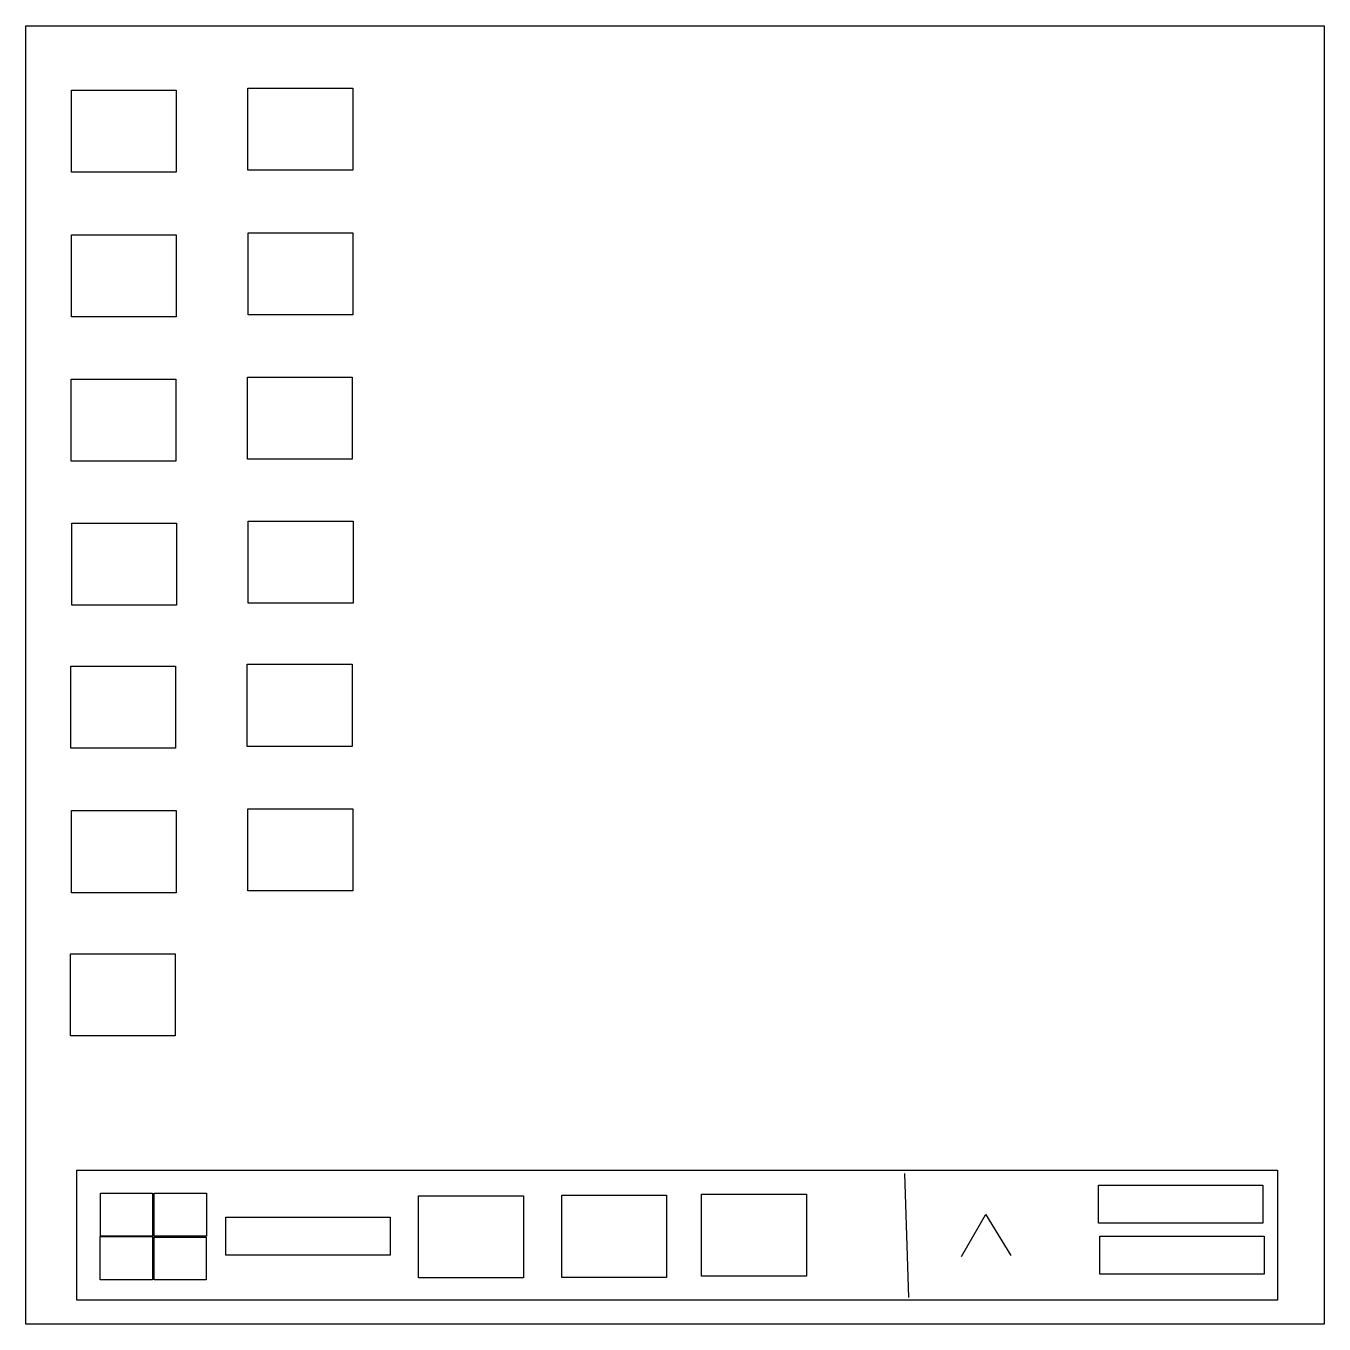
# Model space of a CAD drawing. Extents: x 12 to 237, y 15 to 240.
import ezdxf

# ---------------------------------------------------------------- set-up
doc = ezdxf.new("R2010")
doc.units = 0

msp = doc.modelspace()

# ---------------------------------------------------------------- linework, layer by layer
at = {"layer": 'Layer 1'}
for p, q in [((12.487204, 239.798841), (237.487204, 239.798841)), ((12.487204, 14.798841), (12.487204, 239.798841)), ((237.487204, 239.798841), (237.487204, 14.798841)), ((20.366903, 228.674934), (38.518915, 228.674934)), ((20.366903, 214.440481), (20.366903, 228.674934)), ((38.518915, 228.674934), (38.518915, 214.440481)), ((50.973763, 229.010595), (69.125775, 229.010595)), ((50.973763, 214.776142), (50.973763, 229.010595)), ((69.125775, 229.010595), (69.125775, 214.776142)), ((38.518915, 214.440481), (20.366903, 214.440481)), ((69.125775, 214.776142), (50.973763, 214.776142)), ((20.367994, 203.61475), (38.520006, 203.61475)), ((20.367994, 189.380297), (20.367994, 203.61475)), ((38.520006, 203.61475), (38.520006, 189.380297)), ((50.974854, 203.950413), (69.126866, 203.950413)), ((50.974854, 189.71596), (50.974854, 203.950413)), ((69.126866, 203.950413), (69.126866, 189.71596)), ((38.520006, 189.380297), (20.367994, 189.380297)), ((69.126866, 189.71596), (50.974854, 189.71596)), ((20.294756, 178.584946), (38.446768, 178.584946)), ((20.294756, 164.350493), (20.294756, 178.584946)), ((38.446768, 178.584946), (38.446768, 164.350493)), ((50.901615, 178.920609), (69.053627, 178.920609)), ((50.901615, 164.686156), (50.901615, 178.920609)), ((69.053627, 178.920609), (69.053627, 164.686156)), ((38.446768, 164.350493), (20.294756, 164.350493)), ((69.053627, 164.686156), (50.901615, 164.686156)), ((20.415176, 153.64458), (38.567188, 153.64458)), ((20.415176, 139.410127), (20.415176, 153.64458)), ((38.567188, 153.64458), (38.567188, 139.410127)), ((51.022034, 153.98024), (69.174046, 153.98024)), ((51.022034, 139.745787), (51.022034, 153.98024)), ((69.174046, 153.98024), (69.174046, 139.745787)), ((69.174046, 139.745787), (51.022034, 139.745787)), ((38.567188, 139.410127), (20.415176, 139.410127)), ((20.251274, 128.82294), (38.403286, 128.82294)), ((20.251274, 114.588487), (20.251274, 128.82294)), ((38.403286, 128.82294), (38.403286, 114.588487)), ((50.858131, 129.1586), (69.010143, 129.1586)), ((50.858131, 114.924147), (50.858131, 129.1586)), ((69.010143, 129.1586), (69.010143, 114.924147)), ((69.010143, 114.924147), (50.858131, 114.924147)), ((38.403286, 114.588487), (20.251274, 114.588487)), ((20.364908, 103.78374), (38.51692, 103.78374)), ((20.364908, 89.549287), (20.364908, 103.78374)), ((38.51692, 103.78374), (38.51692, 89.549287)), ((50.971767, 104.1194), (69.123779, 104.1194)), ((50.971767, 89.884947), (50.971767, 104.1194)), ((69.123779, 104.1194), (69.123779, 89.884947)), ((38.51692, 89.549287), (20.364908, 89.549287)), ((69.123779, 89.884947), (50.971767, 89.884947)), ((20.201006, 78.9621), (38.353018, 78.9621)), ((20.201006, 64.727647), (20.201006, 78.9621)), ((38.353018, 78.9621), (38.353018, 64.727647)), ((38.353018, 64.727647), (20.201006, 64.727647)), ((21.307835, 41.46626), (229.415975, 41.46626)), ((21.307835, 18.952504), (21.307835, 41.46626)), ((165.51545, 19.40436), (164.82292, 40.87289)), ((229.415975, 41.46626), (229.415975, 18.952504)), ((198.38113, 38.87282), (226.871952, 38.87282)), ((198.38113, 32.305421), (198.38113, 38.87282)), ((226.871952, 38.87282), (226.871952, 32.305421)), ((25.401573, 37.46515), (34.439406, 37.46515)), ((25.401573, 30.050859), (25.401573, 37.46515)), ((34.439406, 37.46515), (34.439406, 30.050859)), ((34.717258, 37.45895), (43.755091, 37.45895)), ((34.717258, 30.044659), (34.717258, 37.45895)), ((43.755091, 37.45895), (43.755091, 30.044659)), ((80.550415, 37.04887), (98.702427, 37.04887)), ((80.550415, 22.814417), (80.550415, 37.04887)), ((98.702427, 37.04887), (98.702427, 22.814417)), ((105.37242, 37.11105), (123.524432, 37.11105)), ((105.37242, 22.876597), (105.37242, 37.11105)), ((123.524432, 37.11105), (123.524432, 22.876597)), ((129.60043, 37.32188), (147.752442, 37.32188)), ((129.60043, 23.087427), (129.60043, 37.32188)), ((147.752442, 37.32188), (147.752442, 23.087427)), ((174.64802, 26.50282), (178.83551, 33.75578)), ((178.80926, 33.85155), (183.17306, 26.68395)), ((47.130959, 33.32104), (75.621781, 33.32104)), ((47.130959, 26.753642), (47.130959, 33.32104)), ((75.621781, 33.32104), (75.621781, 26.753642)), ((226.871952, 32.305421), (198.38113, 32.305421)), ((25.36301, 29.946), (34.3985, 29.946)), ((25.36301, 22.447486), (25.36301, 29.946)), ((34.439406, 30.050859), (25.401573, 30.050859)), ((34.3985, 29.946), (34.3985, 22.447486)), ((34.697056, 29.87949), (43.734889, 29.87949)), ((34.697056, 22.465199), (34.697056, 29.87949)), ((43.755091, 30.044659), (34.717258, 30.044659)), ((43.734889, 29.87949), (43.734889, 22.465199)), ((198.63689, 30.01729), (227.127712, 30.01729)), ((198.63689, 23.449892), (198.63689, 30.01729)), ((227.127712, 30.01729), (227.127712, 23.449892)), ((75.621781, 26.753642), (47.130959, 26.753642)), ((98.702427, 22.814417), (80.550415, 22.814417)), ((123.524432, 22.876597), (105.37242, 22.876597)), ((147.752442, 23.087427), (129.60043, 23.087427)), ((227.127712, 23.449892), (198.63689, 23.449892)), ((34.3985, 22.447486), (25.36301, 22.447486)), ((43.734889, 22.465199), (34.697056, 22.465199)), ((229.415975, 18.952504), (21.307835, 18.952504)), ((237.487204, 14.798841), (12.487204, 14.798841))]:
    msp.add_line(p, q, dxfattribs=at)

doc.saveas('drawing.dxf')
